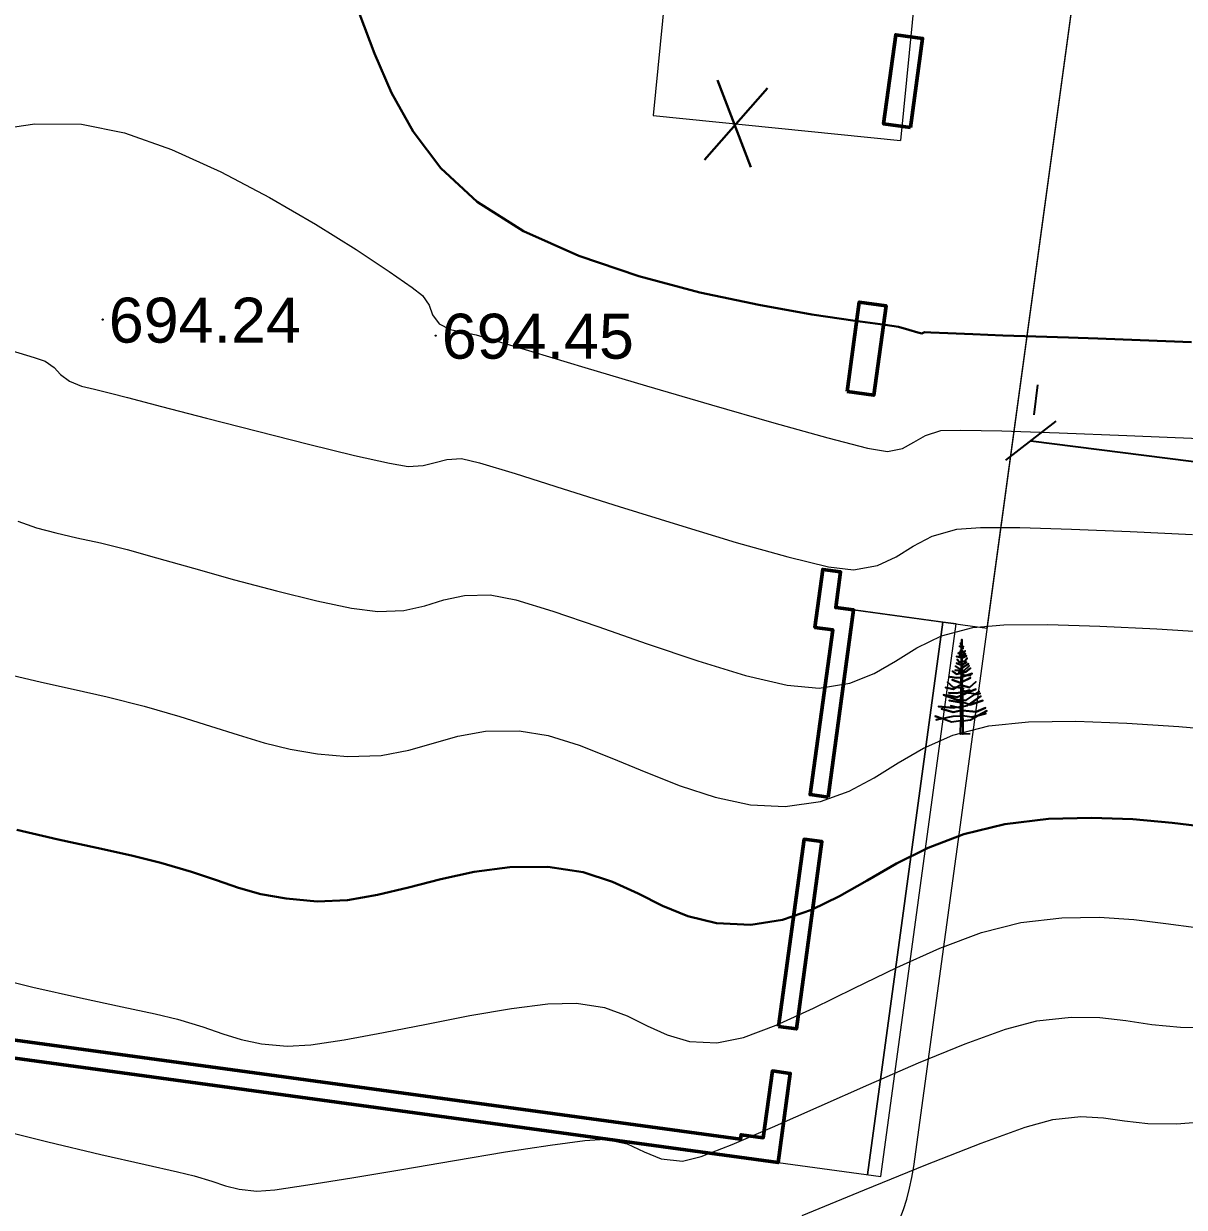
# Model space of a CAD drawing. Header units: feet. Extents: x 3381 to 683784, y 675186 to 4376258.
# Drawn here: x 682139.4 to 682165.21, y 4375681.82 to 4375708.14 of the extents above; entities that cross this region are included whole.
import ezdxf

# ---------------------------------------------------------------- set-up
doc = ezdxf.new("R2010")
doc.units = ezdxf.units.FT
doc.header["$MEASUREMENT"] = 0
doc.header["$PDMODE"] = 34
doc.header["$PDSIZE"] = 0.01
doc.layers.get('0').update_dxf_attribs({"linetype": 'CONTINUOUS'})
doc.layers.get('Defpoints').update_dxf_attribs({"linetype": 'CONTINUOUS'})
for name, color, linetype in [('0_Point_Height', 2, 'CONTINUOUS'), ('0_Point_Point', 7, 'CONTINUOUS'), ('Aqaclar', 3, 'CONTINUOUS')]:
    doc.layers.add(name, color=color, linetype=linetype)
for name, color, linetype, lineweight in [('ANA HORIZONTAL', 24, 'CONTINUOUS', 30), ('das tikili', 5, 'CONTINUOUS', 0), ('HORIZANTAL', 24, 'CONTINUOUS', 13)]:
    doc.layers.add(name, color=color, linetype=linetype, lineweight=lineweight)
doc.styles.get("Standard").update_dxf_attribs({"font": 'arial.ttf', "height": 2})
doc.dimstyles.new('ISO-25', dxfattribs={"dimtxt": 2, "dimasz": 1, "dimexe": 1.25, "dimexo": 0.625, "dimtad": 1, "dimtxsty": 'Standard', "dimblk": 'OBLIQUE', "dimcen": 2.5, "dimadec": 0, "dimazin": 0, "dimtfac": 1, "dimtmove": 0, "dimatfit": 3, "dimldrblk": 'OBLIQUE', "dimfxl": 1, "dimarcsym": 0})

# ---------------------------------------------------------------- blocks, each defined once
blk = doc.blocks.new('_Oblique')
at = {"color": 0, "linetype": 'ByBlock', "lineweight": -2}
blk.add_line((-0.5, -0.5), (0.5, 0.5), dxfattribs=at)
blk = doc.blocks.new('*D30')
at = {"color": 0, "lineweight": -2, "transparency": 16777216}
blk.add_line((682118.224, 4375734.771), (682113.35, 4375739.13), dxfattribs=at)
for start, end in [(242.879, 352.9349), (228.1908, 242.879)]:
    blk.add_arc((682120.832, 4375737.687), 3.912, start, end, dxfattribs=at)
at = {"layer": 'Defpoints', "color": 0, "lineweight": 30, "transparency": 16777216}
for p in [(682120.832, 4375737.687), (682120.832, 4375737.687), (682123.657, 4375734.982), (682159.346, 4375732.913), (682086.143, 4375669.959)]:
    blk.add_point(p, dxfattribs=at)
at = {"color": 0, "lineweight": -2, "transparency": 16777216}
for p, rotation in [((682124.713, 4375737.206), 82.93491798811135), ((682119.049, 4375734.205), 152.8790077975493)]:
    blk.add_blockref('_Oblique', p, dxfattribs=dict(at, rotation=rotation))
at = {"color": 0, "lineweight": 18, "transparency": 16777216, "insert": (682116.884, 4375738.178), "char_height": 2, "attachment_point": 5, "rotation": 318.1908}
blk.add_mtext('110°', dxfattribs=at)
blk = doc.blocks.new('*D32')
at = {"color": 0, "lineweight": -2, "transparency": 16777216}
blk.add_arc((682182.762, 4375657.126), 7.21, 68.4429, 172.4341, dxfattribs=at)
at = {"layer": 'Defpoints', "color": 0, "lineweight": 30, "transparency": 16777216}
for p in [(682205.683, 4375715.144), (682086.143, 4375669.959), (682177.424, 4375661.972), (682182.797, 4375657.122), (682173.825, 4375634.503)]:
    blk.add_point(p, dxfattribs=at)
at = {"color": 0, "lineweight": -2, "transparency": 16777216}
for p, rotation in [((682185.411, 4375663.832), 338.4429207148453), ((682175.615, 4375658.076), 262.4341392845762)]:
    blk.add_blockref('_Oblique', p, dxfattribs=dict(at, rotation=rotation))
at = {"color": 0, "lineweight": 18, "transparency": 16777216, "insert": (682178.276, 4375664.762), "char_height": 2, "attachment_point": 5, "rotation": 30.4385}
blk.add_mtext('104°', dxfattribs=at)
blk = doc.blocks.new('*D77')
at = {"color": 0, "lineweight": -2, "transparency": 16777216}
for p, q in [((682161.87, 4375699.444), (682161.955, 4375700.107)), ((682161.795, 4375698.867), (682182.332, 4375696.226)), ((682182.406, 4375696.803), (682182.491, 4375697.466))]:
    blk.add_line(p, q, dxfattribs=at)
at = {"layer": 'Defpoints', "color": 0, "lineweight": 18, "transparency": 16777216}
for p in [(682161.79, 4375698.824), (682182.332, 4375696.226), (682182.326, 4375696.183)]:
    blk.add_point(p, dxfattribs=at)
at = {"color": 0, "lineweight": -2, "transparency": 16777216}
for p, rotation in [((682161.795, 4375698.867), 172.6706720708803), ((682182.332, 4375696.226), 352.6706720708803)]:
    blk.add_blockref('_Oblique', p, dxfattribs=dict(at, rotation=rotation))
at = {"color": 0, "lineweight": 20, "transparency": 16777216, "insert": (682172.273, 4375699.179), "char_height": 2, "attachment_point": 5, "rotation": 352.6707}
blk.add_mtext('{\\fArial|b0|i0|c238|p34;21.0}', dxfattribs=at)

msp = doc.modelspace()

# ---------------------------------------------------------------- hatches: boundary and pattern name
at = {"lineweight": 25}
h = msp.add_hatch(dxfattribs=at)
h.set_pattern_fill('GRASS', color=3)
h.set_pattern_definition([(90, (1287.3136, 801.1559), (-0.707106781, 0.707106781), [0.1875, -1.226713563]), (45, (1287.3136, 801.1559), (-0.70710678119, 0.70710678119), [0.1875, -0.8125]), (135, (1287.3136, 801.1559), (-0.70710678119, -0.70710678119), [0.1875, -0.8125])])
edge = h.paths.add_edge_path(flags=16)
edge.add_arc((682100.284, 4375677.651), 3.56, 0, 360)
edge = h.paths.add_edge_path()
edge.add_arc((682165.941, 4375648.566), 2.121, 0, 360)
edge = h.paths.add_edge_path()
edge.add_line((682103.076, 4375679.859), (682107.613, 4375679.251))
edge.add_line((682107.613, 4375679.251), (682108.001, 4375682.14))
edge.add_line((682108.001, 4375682.14), (682100.674, 4375683.13))
edge.add_line((682100.674, 4375683.13), (682102.815, 4375698.986))
edge.add_line((682102.815, 4375698.986), (682111.188, 4375697.855))
edge.add_line((682111.188, 4375697.855), (682111.915, 4375703.238))
edge.add_line((682111.915, 4375703.238), (682107.263, 4375703.91))
edge.add_line((682107.263, 4375703.91), (682108.077, 4375709.551))
edge.add_line((682108.077, 4375709.551), (682116.199, 4375708.398))
edge.add_line((682116.199, 4375708.398), (682119.945, 4375735.513))
edge.add_line((682119.945, 4375735.513), (682120.038, 4375736.202))
edge.add_line((682120.038, 4375736.202), (682119.768, 4375735.709))
edge.add_line((682119.768, 4375735.709), (682082.23, 4375662.38))
edge.add_line((682082.23, 4375662.38), (682173.825, 4375634.503))
edge.add_line((682173.825, 4375634.503), (682205.683, 4375715.144))
edge.add_line((682205.683, 4375715.144), (682198.572, 4375717.865))
edge.add_line((682198.572, 4375717.865), (682196.818, 4375713.281))
edge.add_line((682196.818, 4375713.281), (682188.454, 4375716.215))
edge.add_arc((682347.883, 4375651.33), 172.127, 157.85455, 159.31778)
edge.add_line((682186.849, 4375712.122), (682200.214, 4375710.326))
edge.add_line((682200.214, 4375710.326), (682199.472, 4375705.078))
edge.add_line((682199.472, 4375705.078), (682186.143, 4375706.885))
edge.add_arc((682186.443, 4375703.744), 3.155, 95.4615, 167.5925)
edge.add_line((682183.362, 4375704.422), (682183.362, 4375703.467))
edge.add_line((682183.362, 4375703.467), (682185.028, 4375703.86))
edge.add_line((682185.028, 4375703.86), (682190.62, 4375702.881))
edge.add_line((682190.62, 4375702.881), (682188.67, 4375689.698))
edge.add_line((682188.67, 4375689.698), (682188.451, 4375689.698))
edge.add_line((682188.451, 4375689.698), (682183.362, 4375690.415))
edge.add_line((682183.362, 4375690.415), (682183.973, 4375695.783))
edge.add_line((682183.973, 4375695.783), (682189.076, 4375695.084))
edge.add_line((682189.076, 4375695.084), (682189.427, 4375697.646))
edge.add_line((682189.427, 4375697.646), (682184.247, 4375698.356))
edge.add_line((682184.247, 4375698.356), (682184.843, 4375703.444))
edge.add_line((682184.843, 4375703.444), (682183.262, 4375703.235))
edge.add_line((682183.262, 4375703.235), (682181.206, 4375687.269))
edge.add_line((682181.206, 4375687.269), (682189.942, 4375686.06))
edge.add_line((682189.942, 4375686.06), (682189.111, 4375678.704))
edge.add_line((682189.111, 4375678.704), (682180.328, 4375679.919))
edge.add_line((682180.328, 4375679.919), (682179.949, 4375677.269))
edge.add_line((682179.949, 4375677.269), (682173.822, 4375678.073))
edge.add_arc((682173.385, 4375668.082), 10, 87.4993, 110.7786)
edge.add_line((682169.838, 4375677.432), (682179.587, 4375676.005))
edge.add_line((682179.587, 4375676.005), (682178.96, 4375672.511))
edge.add_line((682178.96, 4375672.511), (682175.65, 4375673.037))
edge.add_line((682175.65, 4375673.037), (682176.043, 4375676.111))
edge.add_line((682176.043, 4375676.111), (682173.512, 4375676.446))
edge.add_line((682173.512, 4375676.446), (682173.107, 4375673.384))
edge.add_line((682173.107, 4375673.384), (682169.783, 4375673.824))
edge.add_line((682169.783, 4375673.824), (682170.135, 4375676.921))
edge.add_line((682170.135, 4375676.921), (682169.341, 4375677.228))
edge.add_arc((682173.555, 4375667.869), 10.263, 114.2395, 179.0096)
edge.add_line((682163.293, 4375668.047), (682162.943, 4375665.411))
edge.add_line((682162.943, 4375665.411), (682159.957, 4375665.738))
edge.add_line((682159.957, 4375665.738), (682159.076, 4375660.875))
edge.add_line((682159.076, 4375660.875), (682150.367, 4375662.088))
edge.add_line((682150.367, 4375662.088), (682151.054, 4375666.989))
edge.add_line((682151.054, 4375666.989), (682144.128, 4375667.908))
edge.add_line((682144.128, 4375667.908), (682144.563, 4375671.182))
edge.add_arc((682141.589, 4375671.577), 3, 352.4412, 442.1402)
edge.add_line((682141.999, 4375674.549), (682130.113, 4375676.189))
edge.add_line((682130.113, 4375676.189), (682128.842, 4375666.772))
edge.add_line((682128.842, 4375666.772), (682121.539, 4375667.751))
edge.add_line((682121.539, 4375667.751), (682122.793, 4375677.2))
edge.add_line((682122.793, 4375677.2), (682119.777, 4375677.622))
edge.add_line((682119.777, 4375677.622), (682118.516, 4375668.117))
edge.add_line((682118.516, 4375668.117), (682117.086, 4375668.391))
edge.add_line((682117.086, 4375668.391), (682106.365, 4375669.935))
edge.add_line((682106.365, 4375669.935), (682107.414, 4375677.765))
edge.add_line((682107.414, 4375677.765), (682103.794, 4375678.25))
edge.add_arc((682100.284, 4375677.651), 3.56, 9.688, 38.3434)

# ---------------------------------------------------------------- linework, layer by layer
at = {"color": 1, "lineweight": 30}
for p, q in [((682154.833, 4375706.884, 697.5), (682155.569, 4375704.951)), ((682154.54, 4375705.115), (682155.943, 4375706.704))]:
    msp.add_line(p, q, dxfattribs=at)
at = {"color": 7, "lineweight": 18}
msp.add_lwpolyline([(682118.964, 4375683.283), (682153.549, 4375678.455, 0.415088), (682159.194, 4375682.73), (682164.888, 4375724.421)], format="xyb", dxfattribs=at)
msp.add_lwpolyline([(682156.178, 4375682.817), (682158.462, 4375682.505), (682160.14, 4375694.791), (682159.842, 4375694.832), (682158.165, 4375682.546), (682159.842, 4375694.832), (682157.856, 4375695.103), (682160.828, 4375694.697), (682164.022, 4375718.08), (682161.049, 4375718.486)], dxfattribs=at)
at = {"color": 7, "lineweight": 50}
for points in [[(682159.119, 4375705.831), (682159.39, 4375707.812), (682158.795, 4375707.893), (682158.525, 4375705.912)], [(682157.711, 4375699.957), (682157.983, 4375701.949), (682158.578, 4375701.867), (682158.306, 4375699.876)], [(682156.188, 4375685.843), (682156.756, 4375690.005), (682157.152, 4375689.951), (682156.584, 4375685.789)]]:
    msp.add_lwpolyline(points, close=True, dxfattribs=at)
for points in [[(682157.288, 4375690.941), (682157.856, 4375695.103), (682157.46, 4375695.157), (682157.568, 4375695.95), (682157.172, 4375696.004), (682156.996, 4375694.716), (682157.392, 4375694.662), (682156.891, 4375690.996), (682157.288, 4375690.941)], [(682128.917, 4375684.925), (682128.971, 4375685.321), (682129.76, 4375685.213), (682129.773, 4375685.312), (682129.872, 4375685.299), (682130.089, 4375686.884), (682130.584, 4375686.817), (682130.571, 4375686.718), (682155.341, 4375683.335), (682155.354, 4375683.434), (682155.85, 4375683.366), (682156.053, 4375684.853), (682156.449, 4375684.798), (682156.178, 4375682.817), (682130.417, 4375686.335), (682130.201, 4375684.749), (682128.917, 4375684.925)]]:
    msp.add_lwpolyline(points, dxfattribs=at)
at = {"linetype": 'Continuous'}
for points, knots in [([(682133.915, 4375868.228), (682135.736, 4375864.758), (682142.042, 4375852.74), (682151.939, 4375834.758), (682165.934, 4375815.494), (682176.705, 4375795.296), (682187.668, 4375777.411), (682196.796, 4375760.007), (682210.211, 4375741.486), (682226.81, 4375727.197), (682238.346, 4375712.36), (682246.276, 4375701.878), (682257.594, 4375689.959), (682265.843, 4375679.267), (682270.287, 4375673.507)], [0, 0, 0, 0, 11.75951, 40.72321, 61.46233, 83.054979, 109.290717, 124.392744, 141.962718, 177.533008, 189.558821, 198.276488, 216.955448, 238.768866, 238.768866, 238.768866, 238.768866]), ([(682142.575, 4375841.228), (682135.014, 4375840.948), (682134.484, 4375840.897), (682132.906, 4375840.739), (682131.869, 4375840.624), (682129.069, 4375840.236), (682127.361, 4375839.905), (682124.943, 4375839.137), (682124.135, 4375838.818), (682122.886, 4375838.196), (682122.417, 4375837.928), (682121.269, 4375837.17), (682120.598, 4375836.624), (682119.288, 4375835.4), (682118.65, 4375834.724), (682117.387, 4375833.289), (682116.761, 4375832.529), (682114.614, 4375829.908), (682113.135, 4375828.082), (682110.207, 4375824.457), (682108.758, 4375822.657), (682104.371, 4375817.234), (682101.394, 4375813.592), (682097.675, 4375809.219), (682097.191, 4375808.657), (682096.249, 4375807.547), (682095.793, 4375806.997), (682094.805, 4375805.708), (682094.308, 4375804.973), (682093.622, 4375803.654), (682093.395, 4375803.068), (682093.206, 4375802.228), (682093.167, 4375801.968), (682093.131, 4375801.439), (682093.133, 4375801.163), (682093.217, 4375800.053), (682093.448, 4375799.151), (682093.999, 4375797.725), (682094.244, 4375797.196), (682094.781, 4375796.176), (682095.075, 4375795.681), (682096.159, 4375794.001), (682097.051, 4375792.855), (682098.57, 4375790.864), (682099.183, 4375790.048), (682100.352, 4375788.312), (682100.908, 4375787.394), (682101.654, 4375785.84), (682101.901, 4375785.245), (682102.311, 4375784.01), (682102.472, 4375783.379), (682102.829, 4375781.465), (682102.898, 4375780.16), (682102.728, 4375777.758), (682102.527, 4375776.664), (682101.925, 4375774.553), (682101.524, 4375773.534), (682100.57, 4375771.595), (682100.018, 4375770.674), (682098.638, 4375768.659), (682097.774, 4375767.594), (682095.99, 4375765.588), (682095.069, 4375764.643), (682093.403, 4375762.936), (682092.653, 4375762.17), (682091.476, 4375760.895), (682091.031, 4375760.391), (682090.159, 4375759.356), (682089.733, 4375758.827), (682088.479, 4375757.211), (682087.674, 4375756.094), (682086.148, 4375753.885), (682085.421, 4375752.798), (682084, 4375750.609), (682083.305, 4375749.504), (682081.275, 4375746.161), (682079.995, 4375743.893), (682077.618, 4375739.277), (682076.522, 4375736.93), (682074.868, 4375732.927), (682074.251, 4375731.293), (682073.129, 4375727.985), (682072.62, 4375726.308), (682071.622, 4375722.726), (682071.143, 4375720.816), (682070.372, 4375717.563), (682070.065, 4375716.223), (682069.474, 4375713.55), (682069.191, 4375712.215), (682068.776, 4375710.089), (682068.626, 4375709.294), (682068.393, 4375707.906), (682068.304, 4375707.309), (682068.167, 4375706.115), (682068.117, 4375705.515), (682068.023, 4375703.706), (682068.032, 4375702.491), (682068.221, 4375699.358), (682068.501, 4375697.449), (682069.291, 4375693.642), (682069.798, 4375691.743), (682070.544, 4375689.202), (682070.738, 4375688.561), (682071.131, 4375687.283), (682071.329, 4375686.654), (682071.724, 4375685.492), (682071.919, 4375684.955), (682072.27, 4375684.082), (682072.418, 4375683.737), (682072.7, 4375683.13), (682072.832, 4375682.864), (682073.111, 4375682.32), (682073.258, 4375682.045), (682073.709, 4375681.204), (682074.025, 4375680.625), (682074.55, 4375679.553), (682074.767, 4375679.073), (682075.086, 4375678.23), (682075.204, 4375677.877), (682075.401, 4375677.158), (682075.479, 4375676.801), (682075.673, 4375675.742), (682075.75, 4375675.054), (682075.828, 4375674.312), (682075.837, 4375674.231), (682077.571, 4375669.919)], [0, 0, 0, 0, 1.519576, 1.519576, 4.558728, 4.558728, 9.930594, 9.930594, 12.837598, 12.837598, 14.698947, 14.698947, 17.596272, 17.596272, 20.493598, 20.493598, 23.430765, 23.430765, 30.540606, 30.540606, 37.650448, 37.650448, 51.870131, 51.870131, 53.943342, 53.943342, 56.016553, 56.016553, 58.839775, 58.839775, 61.186701, 61.186701, 62.257023, 62.257023, 63.327345, 63.327345, 66.426341, 66.426341, 68.26825, 68.26825, 70.110159, 70.110159, 74.62153, 74.62153, 77.595, 77.595, 80.568471, 80.568471, 82.304355, 82.304355, 84.04024, 84.04024, 87.512009, 87.512009, 90.504027, 90.504027, 93.496045, 93.496045, 96.488063, 96.488063, 100.372173, 100.372173, 104.256283, 104.256283, 107.517701, 107.517701, 109.618427, 109.618427, 111.719153, 111.719153, 115.920605, 115.920605, 119.858792, 119.858792, 123.796978, 123.796978, 131.673352, 131.673352, 139.553481, 139.553481, 144.894421, 144.894421, 150.235361, 150.235361, 156.190392, 156.190392, 160.321983, 160.321983, 164.453574, 164.453574, 166.899961, 166.899961, 168.797126, 168.797126, 170.694291, 170.694291, 174.488621, 174.488621, 180.488906, 180.488906, 186.48919, 186.48919, 188.508696, 188.508696, 190.528201, 190.528201, 192.322947, 192.322947, 193.52533, 193.52533, 194.478712, 194.478712, 195.432094, 195.432094, 197.338858, 197.338858, 198.784376, 198.784376, 199.759029, 199.759029, 200.733681, 200.733681, 202.682985, 202.682985, 202.923933, 202.923933, 202.923933, 202.923933])]:
    msp.add_open_spline(points, degree=3, knots=knots, dxfattribs=at)
at = {"layer": '0_Point_Point'}
for p in [(682141.159, 4375701.561, 694.235), (682148.564, 4375701.204, 694.452)]:
    msp.add_point(p, dxfattribs=at)
at = {"layer": 'ANA HORIZONTAL', "color": 32, "lineweight": 30}
for points, elevation in [([(682146.87, 4375708.355), (682147.2, 4375707.478), (682147.582, 4375706.6), (682148.062, 4375705.741), (682148.682, 4375704.926), (682149.486, 4375704.175), (682150.52, 4375703.522), (682151.744, 4375702.974), (682153.078, 4375702.524), (682154.441, 4375702.164), (682155.752, 4375701.884), (682156.93, 4375701.676), (682157.893, 4375701.531), (682158.561, 4375701.442), (682158.853, 4375701.4), (682159.088, 4375701.332), (682159.284, 4375701.276), (682159.371, 4375701.252), (682159.437, 4375701.279), (682159.578, 4375701.273), (682159.954, 4375701.257), (682160.507, 4375701.235), (682161.178, 4375701.209), (682161.907, 4375701.184), (682162.638, 4375701.163), (682163.286, 4375701.141), (682164.227, 4375701.105), (682165.374, 4375701.061)], 695), ([(682139.253, 4375690.214), (682140.169, 4375690.001), (682141.03, 4375689.812), (682141.802, 4375689.641), (682142.451, 4375689.483), (682143.135, 4375689.281), (682143.691, 4375689.094), (682144.183, 4375688.926), (682144.678, 4375688.787), (682145.24, 4375688.684), (682145.932, 4375688.623), (682146.6, 4375688.65), (682147.274, 4375688.766), (682147.963, 4375688.935), (682148.676, 4375689.119), (682149.423, 4375689.281), (682150.213, 4375689.383), (682151.055, 4375689.388), (682151.843, 4375689.271), (682152.496, 4375689.059), (682153.067, 4375688.797), (682153.608, 4375688.527), (682154.172, 4375688.293), (682154.81, 4375688.137), (682155.574, 4375688.104), (682156.277, 4375688.21), (682156.923, 4375688.432), (682157.542, 4375688.737), (682158.161, 4375689.091), (682158.811, 4375689.462), (682159.517, 4375689.815), (682160.311, 4375690.119), (682161.219, 4375690.339), (682162.19, 4375690.456), (682163.145, 4375690.484), (682164.066, 4375690.448), (682164.938, 4375690.371), (682165.745, 4375690.275)], 692.5)]:
    msp.add_lwpolyline(points, dxfattribs=dict(at, elevation=elevation))
at = {"layer": 'Aqaclar', "color": 3}
msp.add_lwpolyline([(682160.447, 4375692.348), (682160.235, 4375692.341), (682160.239, 4375692.635), (682160.031, 4375692.611), (682159.821, 4375692.687), (682159.671, 4375692.741), (682159.821, 4375692.687), (682159.696, 4375692.66), (682159.821, 4375692.687), (682160.075, 4375692.741), (682160.24, 4375692.748), (682160.239, 4375692.635), (682160.284, 4375692.64), (682160.288, 4375692.342), (682160.284, 4375692.64), (682160.46, 4375692.66), (682160.627, 4375692.754), (682160.795, 4375692.798), (682160.627, 4375692.754), (682160.82, 4375692.862), (682160.627, 4375692.754), (682160.485, 4375692.717), (682160.282, 4375692.746), (682160.284, 4375692.64), (682160.282, 4375692.746), (682160.264, 4375692.749), (682160.24, 4375692.748), (682160.241, 4375692.871), (682160.239, 4375692.871), (682160.069, 4375692.83), (682159.81, 4375692.903), (682160.069, 4375692.83), (682160.239, 4375692.871), (682160.241, 4375692.871), (682160.242, 4375692.917), (682160.233, 4375692.919), (682160.018, 4375692.968), (682160.148, 4375692.938), (682160.075, 4375692.927), (682159.746, 4375692.96), (682160.075, 4375692.927), (682160.148, 4375692.938), (682160.242, 4375692.953), (682160.242, 4375692.917), (682160.242, 4375692.953), (682160.28, 4375692.959), (682160.282, 4375692.746), (682160.281, 4375692.871), (682160.283, 4375692.871), (682160.586, 4375692.838), (682160.789, 4375692.927), (682160.586, 4375692.838), (682160.281, 4375692.871), (682160.28, 4375692.959), (682160.391, 4375692.976), (682160.688, 4375693.186), (682160.425, 4375693), (682160.448, 4375692.992), (682160.732, 4375693.089), (682160.448, 4375692.992), (682160.34, 4375693.032), (682160.279, 4375693.042), (682160.28, 4375692.959), (682160.279, 4375693.042), (682160.244, 4375693.048), (682160.242, 4375692.953), (682160.244, 4375693.048), (682159.98, 4375693.089), (682160.244, 4375693.048), (682160.244, 4375693.097), (682160.176, 4375693.097), (682159.854, 4375693.219), (682160.176, 4375693.097), (682160.244, 4375693.097), (682160.246, 4375693.2), (682160.157, 4375693.162), (682159.949, 4375693.211), (682160.157, 4375693.162), (682160.277, 4375693.213), (682160.278, 4375693.097), (682160.244, 4375693.097), (682160.278, 4375693.097), (682160.279, 4375693.042), (682160.278, 4375693.097), (682160.359, 4375693.097), (682160.558, 4375693.23), (682160.65, 4375693.292), (682160.558, 4375693.23), (682160.58, 4375693.227), (682160.675, 4375693.243), (682160.58, 4375693.227), (682160.422, 4375693.251), (682160.395, 4375693.264), (682160.277, 4375693.213), (682160.395, 4375693.264), (682160.574, 4375693.34), (682160.395, 4375693.264), (682160.334, 4375693.292), (682160.441, 4375693.316), (682160.334, 4375693.292), (682160.264, 4375693.324), (682160.275, 4375693.319), (682160.276, 4375693.279), (682160.334, 4375693.292), (682160.276, 4375693.279), (682160.277, 4375693.213), (682160.276, 4375693.279), (682160.246, 4375693.272), (682160.246, 4375693.2), (682160.246, 4375693.272), (682160.151, 4375693.251), (682159.974, 4375693.259), (682160.151, 4375693.251), (682160.246, 4375693.272), (682160.248, 4375693.364), (682160.302, 4375693.356), (682160.275, 4375693.36), (682160.275, 4375693.319), (682160.275, 4375693.36), (682160.248, 4375693.364), (682160.075, 4375693.389), (682159.942, 4375693.494), (682160.075, 4375693.389), (682160.139, 4375693.38), (682160.075, 4375693.34), (682159.904, 4375693.381), (682160.075, 4375693.34), (682160.139, 4375693.38), (682160.249, 4375693.448), (682160.248, 4375693.364), (682160.275, 4375693.36), (682160.274, 4375693.424), (682160.435, 4375693.381), (682160.574, 4375693.502), (682160.435, 4375693.381), (682160.274, 4375693.424), (682160.273, 4375693.505), (682160.46, 4375693.591), (682160.233, 4375693.486), (682160.05, 4375693.551), (682160.233, 4375693.486), (682160.249, 4375693.494), (682160.249, 4375693.448), (682160.251, 4375693.605), (682160.233, 4375693.599), (682160.144, 4375693.591), (682159.999, 4375693.616), (682160.144, 4375693.591), (682160.233, 4375693.599), (682160.251, 4375693.605), (682160.272, 4375693.613), (682160.273, 4375693.505), (682160.272, 4375693.613), (682160.492, 4375693.688), (682160.386, 4375693.652), (682160.46, 4375693.648), (682160.309, 4375693.656), (682160.195, 4375693.713), (682160.252, 4375693.684), (682160.251, 4375693.605), (682160.272, 4375693.613), (682160.27, 4375693.707), (682160.144, 4375693.672), (682160.056, 4375693.745), (682160.144, 4375693.672), (682160.252, 4375693.701), (682160.252, 4375693.684), (682160.252, 4375693.701), (682160.353, 4375693.729), (682160.454, 4375693.81), (682160.353, 4375693.729), (682160.27, 4375693.707), (682160.27, 4375693.748), (682160.302, 4375693.745), (682160.429, 4375693.858), (682160.302, 4375693.745), (682160.27, 4375693.748), (682160.252, 4375693.749), (682160.252, 4375693.701), (682160.252, 4375693.749), (682160.113, 4375693.761), (682160.252, 4375693.749), (682160.253, 4375693.765), (682160.125, 4375693.85), (682160.253, 4375693.765), (682160.254, 4375693.876), (682160.258, 4375693.875), (682160.144, 4375693.923), (682160.258, 4375693.875), (682160.365, 4375693.939), (682160.268, 4375693.881), (682160.27, 4375693.748), (682160.269, 4375693.814), (682160.41, 4375693.907), (682160.269, 4375693.814), (682160.267, 4375693.951), (682160.328, 4375693.964), (682160.384, 4375694.029), (682160.328, 4375693.964), (682160.267, 4375693.951), (682160.255, 4375693.948), (682160.254, 4375693.876), (682160.255, 4375693.948), (682160.214, 4375693.939), (682160.163, 4375694.004), (682160.214, 4375693.939), (682160.255, 4375693.948), (682160.256, 4375694.042), (682160.144, 4375694.069), (682160.277, 4375694.037), (682160.365, 4375694.085), (682160.277, 4375694.037), (682160.266, 4375694.039), (682160.267, 4375693.951), (682160.266, 4375694.039), (682160.266, 4375694.083), (682160.346, 4375694.126), (682160.266, 4375694.083), (682160.265, 4375694.156), (682160.296, 4375694.15), (682160.265, 4375694.156), (682160.214, 4375694.166), (682160.258, 4375694.158), (682160.256, 4375694.042), (682160.257, 4375694.085), (682160.214, 4375694.093), (682160.257, 4375694.085), (682160.257, 4375694.116), (682160.182, 4375694.142), (682160.257, 4375694.116), (682160.258, 4375694.158), (682160.258, 4375694.197), (682160.233, 4375694.207), (682160.264, 4375694.195), (682160.296, 4375694.182), (682160.321, 4375694.15), (682160.308, 4375694.167), (682160.34, 4375694.191), (682160.296, 4375694.158), (682160.308, 4375694.167), (682160.296, 4375694.182), (682160.264, 4375694.195), (682160.265, 4375694.156), (682160.264, 4375694.195), (682160.264, 4375694.257), (682160.302, 4375694.288), (682160.269, 4375694.261), (682160.29, 4375694.247), (682160.269, 4375694.261), (682160.259, 4375694.267), (682160.214, 4375694.296), (682160.259, 4375694.267), (682160.26, 4375694.327), (682160.233, 4375694.361), (682160.26, 4375694.327), (682160.261, 4375694.449), (682160.263, 4375694.264), (682160.264, 4375694.257), (682160.263, 4375694.264), (682160.259, 4375694.267), (682160.259, 4375694.253), (682160.264, 4375694.257), (682160.252, 4375694.247), (682160.259, 4375694.253), (682160.258, 4375694.197)], dxfattribs=at)
at = {"layer": 'das tikili', "color": 32, "lineweight": 9}
for points in [[(682160.78, 4375724.588), (682158.897, 4375705.538)], [(682154.085, 4375713.02), (682153.401, 4375706.101)], [(682153.401, 4375706.101), (682158.897, 4375705.538)]]:
    msp.add_lwpolyline(points, dxfattribs=at)
at = {"layer": 'HORIZANTAL', "color": 32, "linetype": 'Continuous', "lineweight": 13}
for points, elevation in [([(682138.587, 4375705.759), (682139.652, 4375705.913), (682140.686, 4375705.907), (682141.641, 4375705.712), (682142.693, 4375705.341), (682143.787, 4375704.846), (682144.871, 4375704.277), (682145.892, 4375703.684), (682146.795, 4375703.119), (682147.528, 4375702.632), (682148.038, 4375702.274), (682148.27, 4375702.096), (682148.416, 4375701.879), (682148.492, 4375701.664), (682148.645, 4375701.464), (682148.883, 4375701.342), (682149.144, 4375701.29), (682149.465, 4375701.221), (682149.857, 4375701.103), (682150.705, 4375700.848), (682151.88, 4375700.495), (682153.254, 4375700.085), (682154.698, 4375699.661), (682156.084, 4375699.261), (682157.284, 4375698.928), (682158.169, 4375698.701), (682158.611, 4375698.623), (682158.945, 4375698.694), (682159.199, 4375698.832), (682159.454, 4375698.982), (682159.794, 4375699.091), (682160.236, 4375699.102), (682161.154, 4375699.084), (682162.426, 4375699.042), (682163.932, 4375698.985), (682165.549, 4375698.919)], 694.5), ([(682139.127, 4375700.872), (682139.634, 4375700.719), (682139.881, 4375700.632), (682140.083, 4375700.494), (682140.223, 4375700.338), (682140.422, 4375700.188), (682140.688, 4375700.081), (682140.976, 4375700.01), (682141.334, 4375699.925), (682141.714, 4375699.825), (682142.467, 4375699.627), (682143.47, 4375699.367), (682144.601, 4375699.077), (682145.738, 4375698.79), (682146.757, 4375698.541), (682147.537, 4375698.364), (682147.955, 4375698.291), (682148.287, 4375698.313), (682148.549, 4375698.383), (682148.81, 4375698.451), (682149.141, 4375698.468), (682149.542, 4375698.373), (682150.33, 4375698.136), (682151.4, 4375697.8), (682152.646, 4375697.405), (682153.963, 4375696.993), (682155.248, 4375696.604), (682156.394, 4375696.281), (682157.297, 4375696.063), (682157.852, 4375695.993), (682158.388, 4375696.09), (682158.804, 4375696.284), (682159.183, 4375696.519), (682159.604, 4375696.744), (682160.15, 4375696.903), (682160.676, 4375696.937), (682161.557, 4375696.933), (682162.699, 4375696.901), (682164.01, 4375696.848), (682165.396, 4375696.782)], 694), ([(682139.269, 4375697.074), (682139.684, 4375696.931), (682140.118, 4375696.816), (682140.588, 4375696.71), (682141.112, 4375696.593), (682141.707, 4375696.444), (682142.359, 4375696.264), (682143.176, 4375696.032), (682144.089, 4375695.776), (682145.026, 4375695.525), (682145.918, 4375695.304), (682146.692, 4375695.143), (682147.281, 4375695.068), (682147.857, 4375695.094), (682148.32, 4375695.198), (682148.743, 4375695.326), (682149.205, 4375695.425), (682149.779, 4375695.442), (682150.344, 4375695.329), (682151.167, 4375695.076), (682152.168, 4375694.733), (682153.268, 4375694.347), (682154.39, 4375693.969), (682155.454, 4375693.646), (682156.381, 4375693.428), (682157.093, 4375693.364), (682157.772, 4375693.472), (682158.314, 4375693.688), (682158.788, 4375693.967), (682159.265, 4375694.262), (682159.815, 4375694.527), (682160.506, 4375694.715), (682161.2, 4375694.774), (682162.173, 4375694.78), (682163.336, 4375694.745), (682164.601, 4375694.683), (682165.878, 4375694.605)], 693.5), ([(682139.136, 4375693.656), (682139.798, 4375693.497), (682140.501, 4375693.341), (682141.258, 4375693.169), (682142.079, 4375692.963), (682142.872, 4375692.737), (682143.558, 4375692.522), (682144.173, 4375692.324), (682144.75, 4375692.151), (682145.326, 4375692.008), (682145.933, 4375691.905), (682146.606, 4375691.846), (682147.355, 4375691.868), (682147.969, 4375691.982), (682148.515, 4375692.141), (682149.06, 4375692.298), (682149.672, 4375692.405), (682150.417, 4375692.415), (682151.067, 4375692.308), (682151.758, 4375692.093), (682152.483, 4375691.809), (682153.234, 4375691.496), (682154.003, 4375691.192), (682154.781, 4375690.938), (682155.561, 4375690.772), (682156.334, 4375690.734), (682157.119, 4375690.847), (682157.761, 4375691.072), (682158.318, 4375691.37), (682158.848, 4375691.703), (682159.41, 4375692.033), (682160.062, 4375692.32), (682160.862, 4375692.527), (682161.749, 4375692.617), (682162.797, 4375692.63), (682163.934, 4375692.586), (682165.091, 4375692.508), (682166.194, 4375692.415)], 693), ([(682138.465, 4375686.998), (682139.606, 4375686.718), (682140.666, 4375686.478), (682141.59, 4375686.278), (682142.327, 4375686.119), (682142.824, 4375686.002), (682143.385, 4375685.834), (682143.831, 4375685.681), (682144.24, 4375685.552), (682144.689, 4375685.455), (682145.258, 4375685.401), (682145.79, 4375685.431), (682146.526, 4375685.542), (682147.403, 4375685.706), (682148.358, 4375685.896), (682149.327, 4375686.084), (682150.248, 4375686.243), (682151.058, 4375686.344), (682151.693, 4375686.362), (682152.318, 4375686.26), (682152.825, 4375686.076), (682153.27, 4375685.859), (682153.712, 4375685.654), (682154.208, 4375685.51), (682154.815, 4375685.475), (682155.406, 4375685.594), (682156.134, 4375685.868), (682156.967, 4375686.251), (682157.873, 4375686.695), (682158.82, 4375687.155), (682159.774, 4375687.582), (682160.703, 4375687.93), (682161.575, 4375688.151), (682162.484, 4375688.258), (682163.318, 4375688.27), (682164.086, 4375688.218), (682164.802, 4375688.131), (682165.478, 4375688.039)], 692), ([(682138.628, 4375683.6), (682139.939, 4375683.275), (682141.121, 4375682.996), (682142.105, 4375682.771), (682142.82, 4375682.609), (682143.196, 4375682.521), (682143.584, 4375682.402), (682143.887, 4375682.299), (682144.191, 4375682.221), (682144.584, 4375682.178), (682144.988, 4375682.212), (682145.723, 4375682.318), (682146.696, 4375682.476), (682147.815, 4375682.665), (682148.986, 4375682.864), (682150.116, 4375683.051), (682151.112, 4375683.206), (682151.882, 4375683.308), (682152.332, 4375683.335), (682152.823, 4375683.232), (682153.203, 4375683.057), (682153.578, 4375682.899), (682154.056, 4375682.845), (682154.468, 4375682.952), (682155.158, 4375683.22), (682156.055, 4375683.605), (682157.09, 4375684.065), (682158.195, 4375684.555), (682159.301, 4375685.033), (682160.339, 4375685.456), (682161.238, 4375685.781), (682161.931, 4375685.964), (682162.696, 4375686.049), (682163.334, 4375686.039), (682163.909, 4375685.973), (682164.486, 4375685.888), (682165.127, 4375685.824), (682165.898, 4375685.82)], 691.5), ([(682156.717, 4375681.636), (682158.1, 4375682.21), (682159.464, 4375682.764), (682160.694, 4375683.245), (682161.673, 4375683.6), (682162.288, 4375683.776), (682162.91, 4375683.838), (682163.415, 4375683.813), (682163.884, 4375683.746), (682164.399, 4375683.685), (682165.039, 4375683.676), (682165.6, 4375683.719)], 691)]:
    msp.add_lwpolyline(points, dxfattribs=dict(at, elevation=elevation))

# ---------------------------------------------------------------- texts
at = {"layer": '0_Point_Height', "color": 0}
for s, p in [('694.24', (682141.295, 4375701.047, 694.235)), ('694.45', (682148.7, 4375700.69, 694.452))]:
    msp.add_text(s, height=1, dxfattribs=at).set_placement(p)

# ---------------------------------------------------------------- dimensions: what is measured, and where the dimension line sits
at = {"color": 7, "lineweight": 18}
for base, line1, line2, picture, middle in [((682123.657, 4375734.982), ((682120.832, 4375737.687), (682159.346, 4375732.913)), ((682086.143, 4375669.959), (682120.832, 4375737.687)), '*D30', (682116.884, 4375738.178)), ((682177.424, 4375661.972), ((682182.797, 4375657.122), (682086.143, 4375669.959)), ((682205.683, 4375715.144), (682173.825, 4375634.503)), '*D32', (682178.276, 4375664.762))]:
    dim = msp.add_angular_dim_2l(base=base, line1=line1, line2=line2, dimstyle='ISO-25', dxfattribs=at)
    dim.commit()
    dim.dimension.update_dxf_attribs({"geometry": picture, "text_midpoint": middle})
at = {"color": 7, "lineweight": 20}
dim = msp.add_aligned_dim(p1=(682161.79, 4375698.824), p2=(682182.326, 4375696.183), distance=0.043, text='{\\fArial|b0|i0|c238|p34;21.0}', dimstyle='ISO-25', dxfattribs=at)
dim.commit()
dim.dimension.update_dxf_attribs({"geometry": '*D77', "text_midpoint": (682172.273, 4375699.179)})

doc.saveas('drawing.dxf')
